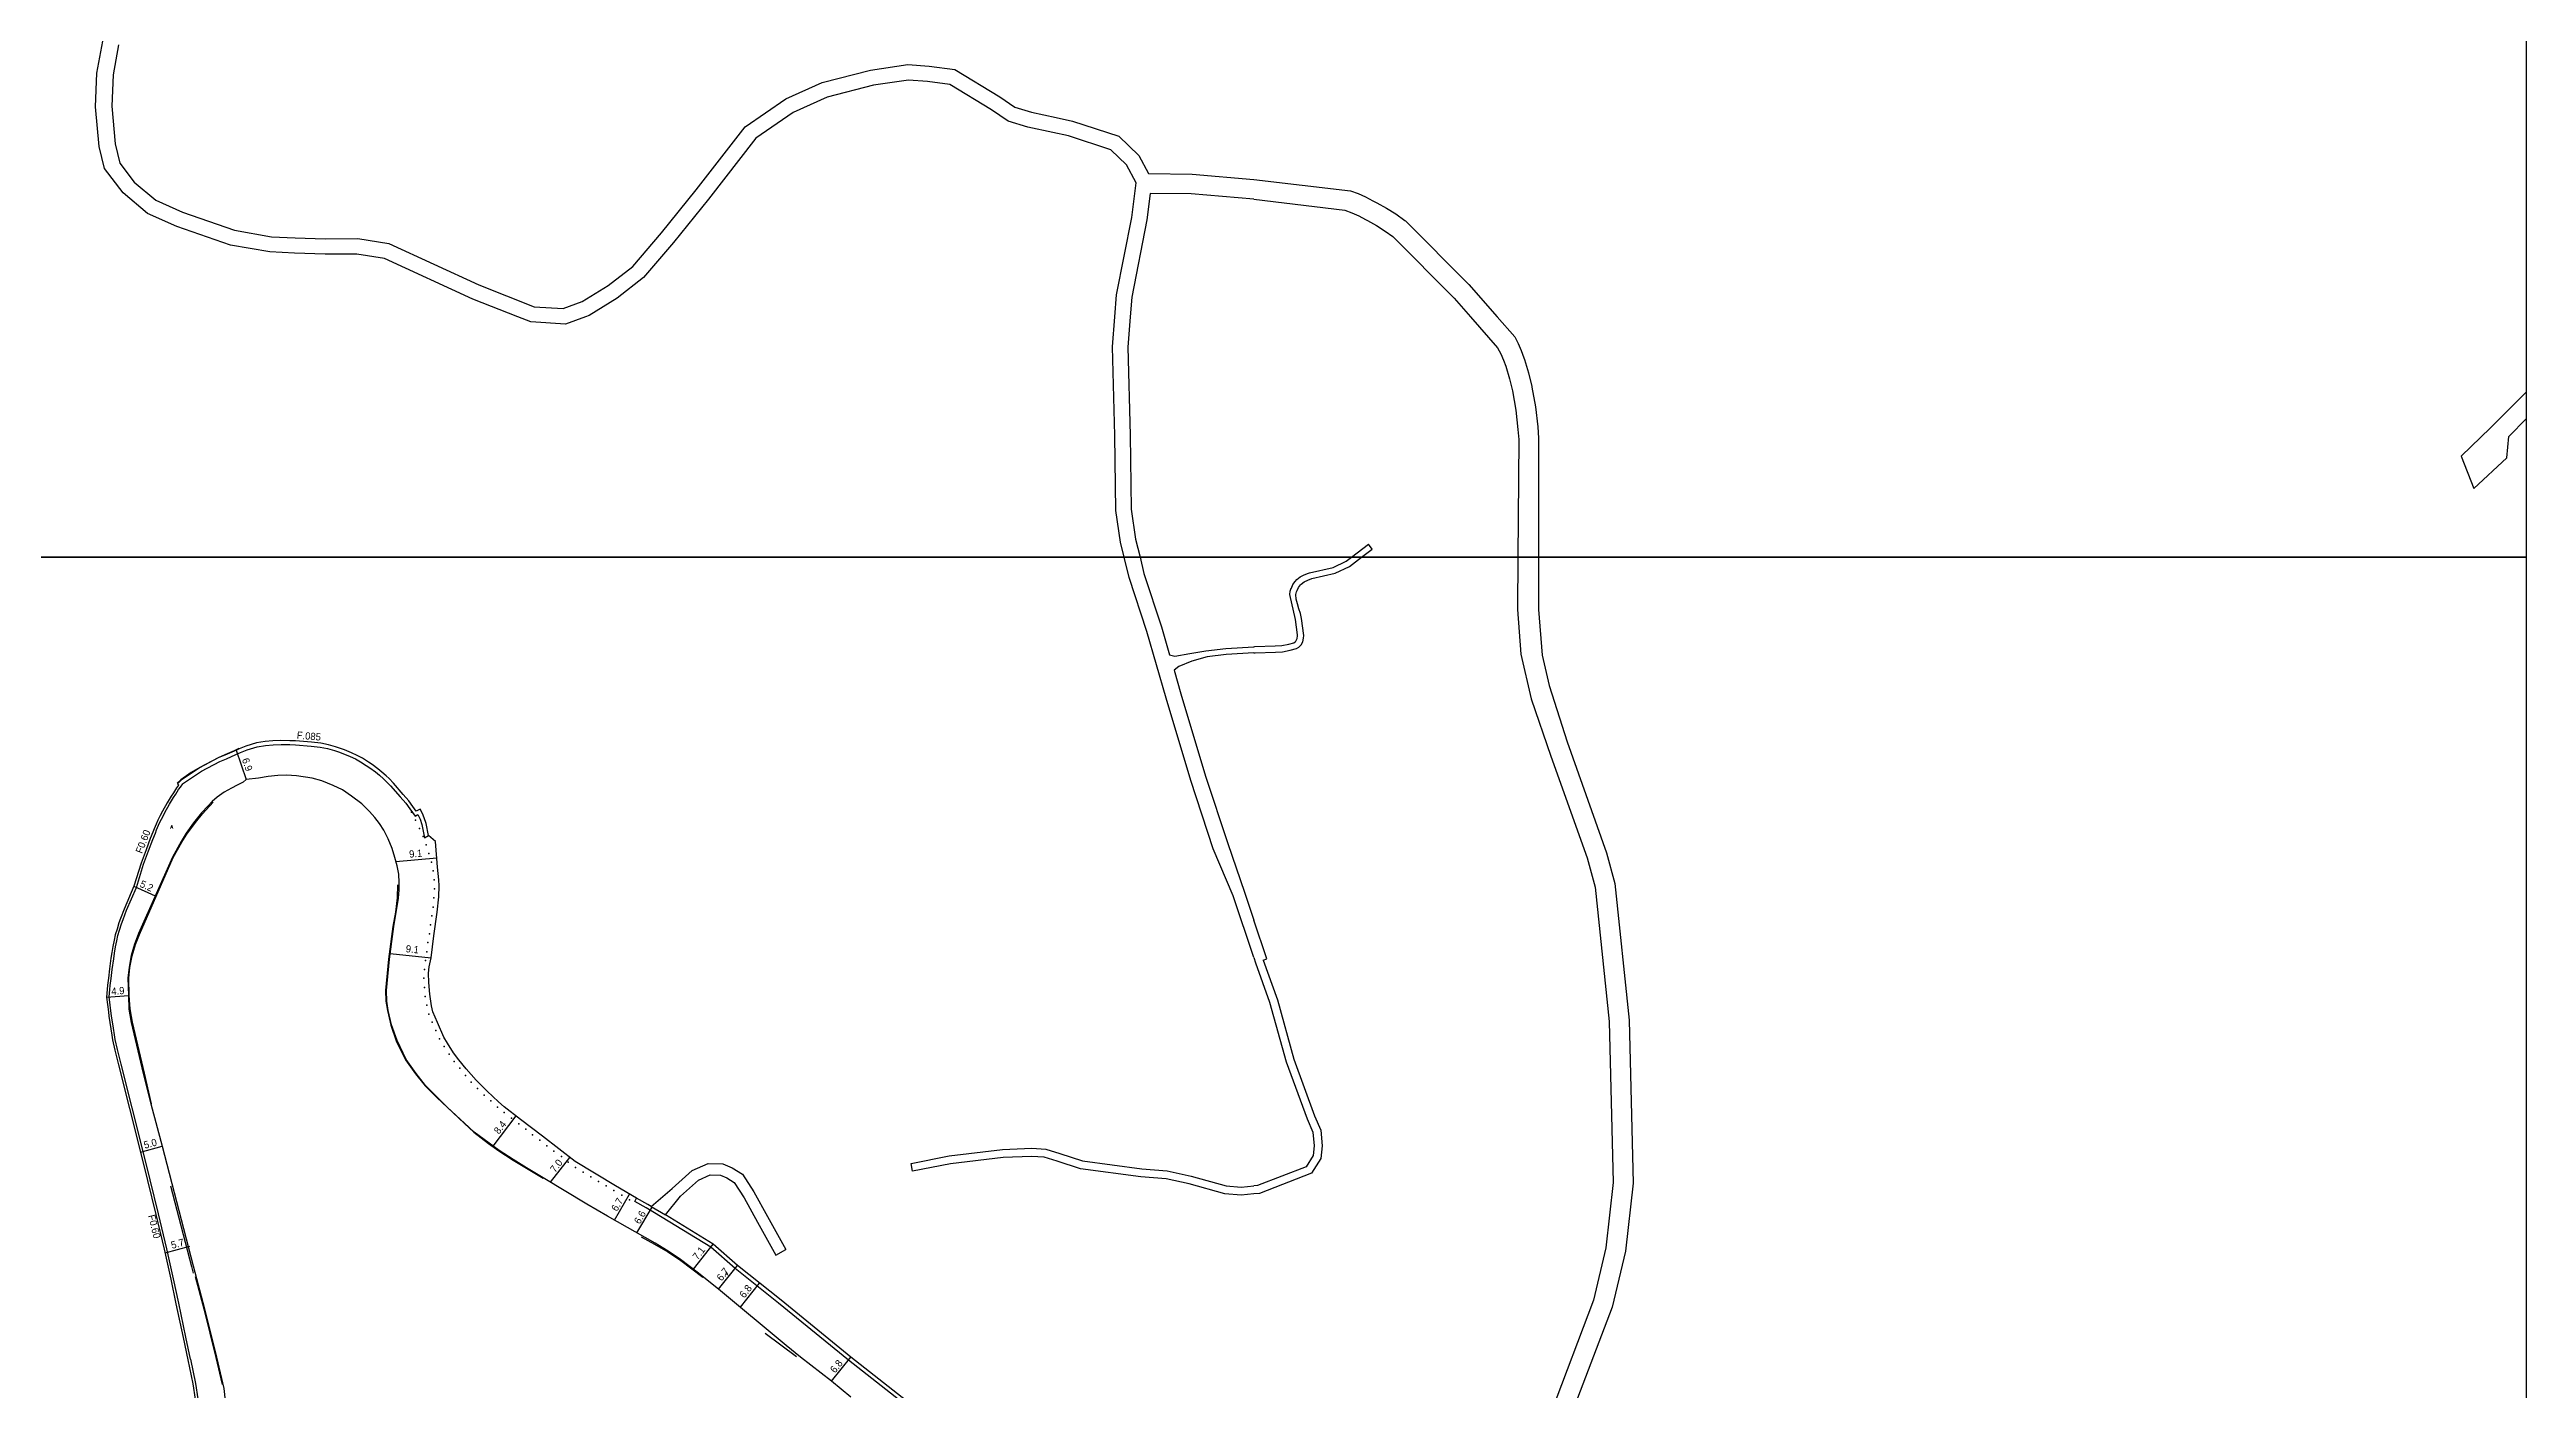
# Model space of a CAD drawing. Header units: metres. Extents: x -27200 to -24000, y -87000 to -85800.
# Drawn here: x -24549 to -24000, y -86585 to -86287 of the extents above; entities that cross this region are included whole.
import ezdxf

# ---------------------------------------------------------------- set-up
doc = ezdxf.new("R2010")
doc.units = ezdxf.units.M
doc.header["$LTSCALE"] = 2.5
for name, color, linetype in [('側溝・桝', 7, 'Continuous'), ('図郭', 7, 'Continuous'), ('幅員', 7, 'Continuous'), ('歩道・分離帯・安全施設', 7, 'Continuous'), ('舗装', 7, 'Continuous'), ('道路', 7, 'Continuous')]:
    doc.layers.add(name, color=color, linetype=linetype)
doc.styles.get("Standard").update_dxf_attribs({"font": ''})
doc.styles.add('YOKO_DECO', font='txt.shx', dxfattribs={"bigfont": 'extfont.shx'})
doc.styles.get('Standard').set_extended_font_data('@MS PGothic')

msp = doc.modelspace()

# ---------------------------------------------------------------- linework, layer by layer
at = {"layer": '側溝・桝'}
for points in [[(-24536.12, -86497.55), (-24535.95, -86495.91), (-24535.87, -86495.02), (-24535.69, -86493.47), (-24535.44, -86491.43), (-24535.11, -86489.07), (-24534.9, -86487.83), (-24534.69, -86486.45), (-24534.43, -86485.11), (-24534.16, -86483.94), (-24533.79, -86482.71), (-24533.35, -86481.32), (-24533.02, -86480.35), (-24532.23, -86478.27), (-24530.08, -86473.26), (-24528.47, -86468.12), (-24527.36, -86465.17), (-24526.41, -86462.63), (-24525.87, -86461.23), (-24525.59, -86460.5), (-24525.15, -86459.47), (-24524.77, -86458.64), (-24524.24, -86457.61), (-24523.76, -86456.65), (-24522.71, -86454.83), (-24521.82, -86453.35), (-24521.34, -86452.59), (-24520.7, -86451.56), (-24520.28, -86451.01), (-24519.76, -86450.32), (-24519.59, -86450.15), (-24515.65, -86447.48), (-24511.55, -86445.32), (-24510.12, -86444.72), (-24508.01, -86443.8), (-24506.96, -86443.32), (-24505.49, -86442.73), (-24503.27, -86442.07), (-24501.42, -86441.76), (-24499.77, -86441.62), (-24498, -86441.56), (-24496.06, -86441.59), (-24494.81, -86441.64), (-24491.3, -86441.9), (-24489.28, -86442.16), (-24487.67, -86442.48), (-24486.16, -86442.89), (-24485.27, -86443.17), (-24484.26, -86443.57), (-24482.69, -86444.22), (-24481.5, -86444.77), (-24480.4, -86445.38), (-24479.09, -86446.19), (-24478.29, -86446.74), (-24477.01, -86447.63), (-24476.18, -86448.33), (-24475.28, -86449.15), (-24474.65, -86449.74), (-24473.71, -86450.72), (-24471.54, -86453.2), (-24470.34, -86454.6), (-24469.46, -86455.81), (-24468.26, -86457.45), (-24467.63, -86457.12), (-24467.15, -86458.13), (-24466.79, -86459.3), (-24466.17, -86462.24), (-24465.27, -86461.72)], [(-24518.07, -86577.9), (-24519.1, -86572.98), (-24520.69, -86565.47), (-24521.85, -86560.05), (-24523.29, -86553.39), (-24525.16, -86545.68), (-24527.03, -86538.11), (-24528.58, -86531.8), (-24533.48, -86512.47), (-24533.84, -86510.96), (-24534.23, -86509.23), (-24534.75, -86506.97), (-24534.93, -86505.96), (-24535.16, -86504.51), (-24535.37, -86503.1), (-24535.57, -86501.78), (-24536.12, -86497.55)], [(-24347.94, -86597.12), (-24372.17, -86578.12), (-24387.64, -86565.49), (-24397.31, -86557.8), (-24402.65, -86553.01), (-24415.16, -86545.42), (-24417.04, -86544.34), (-24419.55, -86542.92), (-24419.13, -86542.19)], [(-24415.89, -86544.03), (-24412.71, -86545.89)], [(-24518.07, -86577.9), (-24516.99, -86583.27), (-24516.45, -86586.67), (-24516.09, -86590.1), (-24515.93, -86592.5), (-24515.96, -86595.21), (-24516.19, -86601.54)]]:
    msp.add_lwpolyline(points, dxfattribs=at)
at = {"layer": '図郭'}
for points in [[(-24800, -86400), (-24000, -86400), (-24000, -85800), (-24800, -85800)], [(-24800, -87000), (-24000, -87000), (-24000, -86400), (-24800, -86400)]]:
    msp.add_lwpolyline(points, close=True, dxfattribs=at)
at = {"layer": '幅員'}
for points in [[(-24507.97, -86442.83), (-24505.75, -86449.36)], [(-24472.5, -86467.49), (-24463.46, -86466.72)], [(-24530.64, -86473.01), (-24525.89, -86475.13)], [(-24473.77, -86487.94), (-24464.72, -86488.87)], [(-24536.73, -86497.6), (-24531.84, -86497.26)], [(-24450.97, -86530.63), (-24445.84, -86523.95)], [(-24529.17, -86531.96), (-24524.34, -86530.64)], [(-24438.23, -86538.64), (-24433.95, -86533.13)], [(-24424.06, -86547.06), (-24420.73, -86541.27)], [(-24419.07, -86549.87), (-24415.7, -86544.14)], [(-24523.72, -86554.31), (-24518.2, -86552.79)], [(-24406.54, -86557.91), (-24402.13, -86552.35)], [(-24400.94, -86562.36), (-24396.78, -86557.14)], [(-24396.11, -86566.37), (-24391.87, -86561.05)], [(-24375.89, -86582.77), (-24371.65, -86577.46)]]:
    msp.add_lwpolyline(points, dxfattribs=at)
at = {"layer": '歩道・分離帯・安全施設'}
for points in [[(-24507.32, -86442.48), (-24508.37, -86442.98), (-24510.46, -86443.88), (-24511.92, -86444.54), (-24516.01, -86446.64), (-24517.96, -86447.74), (-24520.22, -86449.39), (-24521.02, -86450.16)], [(-24526.72, -86521.24), (-24528.25, -86514.48), (-24530.93, -86503.12), (-24531.48, -86500.2), (-24531.69, -86497.25), (-24531.77, -86493.37), (-24531.53, -86491.01), (-24531.02, -86488.4), (-24530.26, -86485.92), (-24529.41, -86483.67), (-24521.88, -86466.64), (-24519.98, -86463.21), (-24518.89, -86461.44), (-24516.99, -86458.84), (-24515.41, -86456.97), (-24513.03, -86454.37)], [(-24472.13, -86472.7), (-24472.25, -86475.6), (-24472.58, -86478.72), (-24473.19, -86481.94), (-24474.16, -86489.19), (-24474.84, -86496.15), (-24474.73, -86498.49), (-24474.38, -86500.57), (-24473.66, -86503.79), (-24472.44, -86507.3), (-24470.4, -86511.48), (-24468.17, -86514.63), (-24466.06, -86517.3), (-24463.45, -86519.83), (-24461.1, -86522.1), (-24457.34, -86525.64), (-24455.2, -86527.57), (-24451.95, -86530.09), (-24449.69, -86531.71), (-24446.54, -86533.72), (-24443.59, -86535.53), (-24439.85, -86537.78)], [(-24522.5, -86539.41), (-24517.88, -86557.3), (-24517.49, -86558.81)], [(-24418.13, -86550.73), (-24415.18, -86552.37), (-24412.24, -86554.11), (-24409.36, -86556.01), (-24407.16, -86557.61), (-24404.47, -86559.67)], [(-24517.02, -86559.53), (-24515.13, -86566.76), (-24512.43, -86577.49), (-24511.04, -86583.52)], [(-24390.59, -86572.09), (-24383.66, -86577.32)]]:
    msp.add_lwpolyline(points, dxfattribs=at)
for p in [(-24469.08, -86456.59, 715.21), (-24468.15, -86458.36, 715.24), (-24467.27, -86460.19, 715.26), (-24466.47, -86461.96, 715.37), (-24465.8, -86463.85, 715.44), (-24465.18, -86465.77, 715.49), (-24464.6, -86467.67, 715.49), (-24464.23, -86469.6, 715.51), (-24464.09, -86475.59, 715.62), (-24464, -86471.61, 715.55), (-24463.98, -86473.61, 715.57), (-24464.83, -86481.59, 715.62), (-24464.56, -86479.58, 715.65), (-24464.26, -86477.61, 715.63), (-24465.4, -86485.46, 715.6), (-24465.1, -86483.55, 715.64), (-24466.19, -86491.43, 715.53), (-24465.97, -86489.45, 715.54), (-24465.69, -86487.53, 715.58), (-24466.32, -86493.42, 715.52), (-24466.17, -86495.44, 715.48), (-24466.01, -86497.43, 715.49), (-24465.69, -86499.4, 715.44), (-24465.23, -86501.35, 715.38), (-24464.5, -86503.18, 715.28), (-24463.65, -86505.03, 715.26), (-24462.85, -86506.85, 715.2), (-24461.85, -86508.56, 715.15), (-24460.74, -86510.22, 715.08), (-24459.6, -86511.85, 715.05), (-24458.35, -86513.38, 714.97), (-24457.07, -86514.94, 714.91), (-24455.8, -86516.44, 714.83), (-24454.42, -86517.87, 714.74), (-24452.94, -86519.3, 714.61), (-24451.5, -86520.62, 714.48), (-24449.97, -86521.97, 714.36), (-24448.51, -86523.21, 714.22), (-24446.9, -86524.46, 714.15), (-24445.29, -86525.67, 714.05), (-24443.73, -86526.9, 713.91), (-24442.19, -86528.11, 713.85), (-24440.58, -86529.31, 713.77), (-24439.01, -86530.54, 713.69), (-24437.46, -86531.73, 713.6), (-24435.81, -86532.94, 713.51), (-24434.29, -86534.16, 713.43), (-24432.71, -86535.37, 713.37), (-24430.99, -86536.41, 713.29), (-24429.3, -86537.43, 713.26), (-24427.55, -86538.46, 713.16), (-24425.88, -86539.45, 713.09), (-24424.15, -86540.46, 713.04), (-24422.42, -86541.54, 712.94), (-24420.71, -86542.55, 712.9)]:
    msp.add_point(p, dxfattribs=at)
at = {"layer": '道路', "flags": 128}
for points in [[(-24445.44, -86346.7), (-24455.43, -86342.77), (-24475.08, -86333.75), (-24481.21, -86332.78), (-24488.22, -86332.82), (-24495.02, -86332.63), (-24500.47, -86332.33), (-24509.17, -86330.82), (-24521.11, -86326.65), (-24527.58, -86323.77), (-24533.04, -86319.23), (-24537.18, -86313.78), (-24538.33, -86308.94), (-24539.15, -86300.11), (-24538.83, -86292.67), (-24537.52, -86285.6)], [(-24534.02, -86286.4), (-24535.25, -86293.07), (-24535.55, -86300.02), (-24534.78, -86308.35), (-24533.75, -86312.67), (-24530.56, -86316.87), (-24525.77, -86320.85), (-24519.85, -86323.48), (-24508.31, -86327.51), (-24500.09, -86328.94), (-24494.88, -86329.23), (-24488.19, -86329.41), (-24480.95, -86329.37), (-24474.08, -86330.46), (-24454.09, -86339.64), (-24441.84, -86344.46), (-24435.4, -86344.89), (-24431.18, -86343.34), (-24425.42, -86339.79), (-24419.96, -86335.52), (-24413.58, -86328.09), (-24405.89, -86318.53), (-24395.08, -86304.59), (-24386.07, -86298.39), (-24377.97, -86294.76), (-24367.29, -86292.02), (-24358.95, -86290.78), (-24354.24, -86291.12), (-24348.53, -86291.87), (-24338.56, -86297.93), (-24335.23, -86300.22), (-24331.52, -86301.34), (-24326.08, -86302.51), (-24322.44, -86303.3), (-24312.17, -86306.66), (-24307.75, -86310.9), (-24305.58, -86314.96), (-24295.93, -86315.07), (-24282.26, -86316.23)], [(-24313.07, -86346.71), (-24312.67, -86341.85), (-24309.32, -86324.68), (-24308.36, -86316.98), (-24310.5, -86312.98), (-24313.97, -86309.66), (-24323.34, -86306.59), (-24326.8, -86305.83), (-24332.37, -86304.64), (-24336.72, -86303.33), (-24340.41, -86300.78), (-24349.69, -86295.15), (-24354.59, -86294.51), (-24358.82, -86294.2), (-24366.61, -86295.36), (-24376.84, -86297.98), (-24384.4, -86301.37), (-24392.71, -86307.1), (-24403.22, -86320.64), (-24410.96, -86330.26), (-24417.59, -86337.99), (-24423.47, -86342.59), (-24429.68, -86346.41), (-24430.47, -86346.7)], [(-24282.26, -86316.23), (-24260.83, -86318.79), (-24259.11, -86319.38), (-24257.45, -86320.13), (-24255.83, -86320.97), (-24254.96, -86321.44), (-24252.83, -86322.62), (-24250.76, -86323.9), (-24248.78, -86325.32), (-24248.62, -86325.45), (-24234.56, -86339.53), (-24228.3, -86346.71)], [(-24282.26, -86320.61), (-24296.14, -86319.43), (-24305.22, -86319.33), (-24305.96, -86325.21), (-24309.3, -86342.32), (-24309.65, -86346.71)], [(-24282.26, -86320.61), (-24262.09, -86323.08), (-24260.5, -86323.63), (-24258.96, -86324.34), (-24257.46, -86325.13), (-24257.06, -86325.34), (-24255.05, -86326.46), (-24253.1, -86327.68), (-24251.4, -86328.92), (-24237.8, -86342.54), (-24234.17, -86346.71)], [(-24430.47, -86346.7), (-24434.91, -86348.34), (-24442.59, -86347.82), (-24445.44, -86346.7)], [(-24310.99, -86400), (-24311.8, -86396.67), (-24312.85, -86389.66), (-24313.05, -86373.05), (-24313.61, -86353.34), (-24313.07, -86346.71)], [(-24309.65, -86346.71), (-24310.2, -86353.43), (-24309.65, -86372.99), (-24309.44, -86389.38), (-24308.46, -86396.01), (-24307.49, -86400)], [(-24234.17, -86346.71), (-24228.17, -86353.58), (-24227.46, -86354.91), (-24226.88, -86356.31), (-24226.39, -86357.66), (-24225.53, -86360.46), (-24224.9, -86363.16), (-24224.17, -86367.4), (-24223.66, -86371.67), (-24223.49, -86373.92), (-24223.68, -86400)], [(-24228.3, -86346.71), (-24224.39, -86351.18), (-24223.59, -86352.66), (-24222.93, -86354.2), (-24222.35, -86355.79), (-24222.21, -86356.19), (-24221.3, -86359.14), (-24220.59, -86362.14), (-24220.56, -86362.29), (-24219.8, -86366.67), (-24219.27, -86371.08), (-24219.08, -86373.59), (-24219.09, -86400)], [(-24014.51, -86377.58), (-24007.98, -86371.35), (-24000, -86363.35)], [(-24011.66, -86384.81), (-24004.39, -86378.01), (-24003.94, -86373.24), (-24000, -86369.29)], [(-24014.51, -86377.58), (-24011.66, -86384.81)], [(-24260.59, -86400), (-24256.83, -86397.15)], [(-24258.35, -86400), (-24256.01, -86398.23)], [(-24256.01, -86398.23), (-24256.83, -86397.15)], [(-24282.26, -86488.83), (-24286.85, -86475.15), (-24291.24, -86464.7), (-24296.22, -86449.57), (-24301.67, -86431.27), (-24305.99, -86416.48), (-24309.88, -86404.54), (-24310.99, -86400)], [(-24307.49, -86400), (-24306.61, -86403.61), (-24302.74, -86415.47), (-24300.93, -86421.65), (-24299.75, -86421.97), (-24296.42, -86421.4), (-24292.89, -86420.76), (-24288.49, -86420.29), (-24282.26, -86419.88)], [(-24282.26, -86421.23), (-24281.92, -86421.21), (-24277.47, -86421.07), (-24275.86, -86420.98), (-24274.21, -86420.65), (-24272.79, -86420.29), (-24272.25, -86419.98), (-24271.8, -86419.56), (-24271.73, -86419.46), (-24271.4, -86418.77), (-24271.22, -86418), (-24271.15, -86417.37), (-24271.65, -86413.59), (-24271.91, -86412.51), (-24272.25, -86411.44), (-24272.57, -86410.37), (-24272.82, -86409.3), (-24272.9, -86408.32), (-24272.79, -86407.74), (-24272.67, -86407.41), (-24272.34, -86406.75), (-24271.92, -86406.15), (-24271.78, -86406.01), (-24271.06, -86405.49), (-24270.25, -86405.1), (-24269.4, -86404.77), (-24264.17, -86403.57), (-24261.06, -86402.05), (-24258.35, -86400)], [(-24282.26, -86419.88), (-24281.99, -86419.86), (-24277.53, -86419.71), (-24276.02, -86419.63), (-24274.5, -86419.33), (-24273.4, -86419.05), (-24273.05, -86418.82), (-24272.92, -86418.67), (-24272.66, -86418.09), (-24272.55, -86417.46), (-24272.53, -86417.27), (-24272.98, -86413.83), (-24274.29, -86408.3), (-24274.18, -86407.58), (-24273.93, -86406.88), (-24273.92, -86406.87), (-24273.56, -86406.1), (-24273.1, -86405.38), (-24272.73, -86404.98), (-24271.94, -86404.4), (-24271.06, -86403.96), (-24270.14, -86403.59), (-24269.87, -86403.49), (-24264.62, -86402.29), (-24261.77, -86400.89), (-24260.59, -86400)], [(-24223.68, -86400), (-24223.76, -86411.61), (-24223.03, -86421.53), (-24220.77, -86431.47), (-24216.35, -86444.18), (-24208.32, -86466.72), (-24206.57, -86473.22), (-24203.42, -86502.98), (-24202.55, -86538.67), (-24204.15, -86553.18), (-24206.93, -86564.79)], [(-24219.09, -86400), (-24219.1, -86411.6), (-24218.27, -86421.77), (-24216.71, -86428.46), (-24212.74, -86440.99), (-24204.05, -86465.57), (-24202.21, -86472.41), (-24199, -86502.69), (-24198.12, -86538.86), (-24199.78, -86553.95), (-24202.81, -86566.34)], [(-24282.26, -86421.23), (-24288.37, -86421.64), (-24292.62, -86422.1), (-24296, -86423.1), (-24298.87, -86424.26), (-24299.94, -86425.05), (-24298.41, -86430.31), (-24292.98, -86448.55), (-24288.04, -86463.53), (-24284.35, -86474.31), (-24282.26, -86480.54)], [(-24279.38, -86489.12), (-24282.26, -86480.54)], [(-24282.26, -86488.83), (-24281.87, -86489.99), (-24278.74, -86498.73), (-24275.1, -86511.92), (-24270.43, -86524.59), (-24269.13, -86527.57), (-24268.87, -86530.54), (-24269.12, -86532.74), (-24270.67, -86535.21), (-24281.44, -86539.34), (-24282.27, -86539.43)], [(-24280.18, -86489.38), (-24277.03, -86498.18), (-24273.39, -86511.37), (-24268.76, -86523.92), (-24267.37, -86527.12), (-24267.06, -86530.57), (-24267.38, -86533.35), (-24269.46, -86536.67), (-24281.02, -86541.11), (-24282.27, -86541.23)], [(-24280.18, -86489.38), (-24279.38, -86489.12)], [(-24358.27, -86534.46), (-24349.78, -86532.79), (-24338, -86531.4), (-24331.51, -86531.11), (-24328.41, -86531.29), (-24325.3, -86532.29), (-24320.27, -86533.93), (-24307.12, -86535.64), (-24301.45, -86536.09), (-24296.15, -86537.27), (-24288.38, -86539.45), (-24285.09, -86539.71), (-24282.27, -86539.43)], [(-24357.93, -86536.22), (-24358.27, -86534.46)], [(-24282.27, -86541.23), (-24285.07, -86541.52), (-24288.7, -86541.23), (-24296.59, -86539.01), (-24301.72, -86537.87), (-24307.3, -86537.43), (-24320.67, -86535.69), (-24325.85, -86534), (-24328.74, -86533.07), (-24331.53, -86532.91), (-24337.85, -86533.19), (-24349.5, -86534.57), (-24357.93, -86536.22)], [(-24388.22, -86554.8), (-24386.01, -86553.57)], [(-24206.93, -86564.79), (-24216.31, -86589.64), (-24224.76, -86611.22), (-24227.23, -86620.1), (-24230.9, -86634.98), (-24232.96, -86646.7)], [(-24202.81, -86566.34), (-24212.2, -86591.21), (-24220.58, -86612.61), (-24222.97, -86621.21), (-24226.59, -86635.89), (-24228.49, -86646.7)]]:
    msp.add_lwpolyline(points, dxfattribs=at)
at = {"layer": '道路'}
for points in [[(-24415.89, -86544.03), (-24416.63, -86543.61), (-24419.13, -86542.19), (-24423.84, -86539.48), (-24432.77, -86534.05), (-24440.02, -86528.41), (-24444.85, -86524.7), (-24448.51, -86521.9), (-24449.74, -86520.81), (-24452.3, -86518.47), (-24454.75, -86516.02), (-24456.97, -86513.48), (-24458.53, -86511.53), (-24459.73, -86509.97), (-24461.08, -86507.84), (-24461.87, -86506.46), (-24463.32, -86503.23), (-24464.3, -86500.83), (-24464.6, -86499.52), (-24465, -86496.91), (-24465.21, -86494.34), (-24465.26, -86492.31), (-24465.12, -86490.9), (-24464.72, -86488.87), (-24464.14, -86484.01), (-24463.33, -86478.76), (-24462.98, -86475.38), (-24462.89, -86472.92), (-24462.98, -86471.61), (-24463.28, -86468.76), (-24463.77, -86463.09), (-24465.27, -86461.72), (-24465.83, -86459.05), (-24466.22, -86457.8), (-24466.6, -86456.87), (-24467.13, -86455.87), (-24468, -86456.33), (-24468.76, -86455.3), (-24469.66, -86454.06), (-24470.89, -86452.63), (-24473.07, -86450.14), (-24474.04, -86449.12), (-24474.69, -86448.51), (-24475.61, -86447.68), (-24476.49, -86446.94), (-24477.8, -86446.03), (-24478.61, -86445.47), (-24479.96, -86444.63), (-24481.11, -86444), (-24482.34, -86443.42), (-24483.94, -86442.76), (-24484.99, -86442.35), (-24485.92, -86442.06), (-24487.47, -86441.64), (-24489.14, -86441.3), (-24491.21, -86441.04), (-24494.76, -86440.78), (-24496.03, -86440.73), (-24498.01, -86440.69), (-24499.82, -86440.75), (-24501.53, -86440.9), (-24503.46, -86441.23), (-24505.77, -86441.91), (-24507.31, -86442.53), (-24508.37, -86443.01), (-24510.46, -86443.93), (-24511.92, -86444.54), (-24516.09, -86446.74), (-24520.14, -86449.48), (-24520.93, -86450.26), (-24520.69, -86450.55), (-24520.74, -86450.61), (-24521.2, -86451.21), (-24521.86, -86452.26), (-24522.34, -86453.03), (-24523.23, -86454.52), (-24524.3, -86456.35), (-24524.79, -86457.34), (-24525.32, -86458.37), (-24525.71, -86459.22), (-24526.16, -86460.27), (-24526.44, -86461.02), (-24526.98, -86462.42), (-24527.94, -86464.96), (-24529.04, -86467.91), (-24530.64, -86473.01), (-24532.8, -86478.05), (-24533.59, -86480.14), (-24533.93, -86481.13), (-24534.37, -86482.53), (-24534.75, -86483.78), (-24535.03, -86484.99), (-24535.29, -86486.35), (-24535.5, -86487.73), (-24535.71, -86488.98), (-24536.05, -86491.35), (-24536.29, -86493.4), (-24536.47, -86494.95), (-24536.56, -86495.87), (-24536.73, -86497.6)], [(-24371.6, -86586.29), (-24375.89, -86582.77), (-24382.81, -86577.48), (-24385.93, -86574.82), (-24400.94, -86562.36), (-24405.67, -86558.57), (-24409.38, -86555.76), (-24412.11, -86553.9), (-24415, -86552.15), (-24425.62, -86546.18), (-24430.14, -86543.48), (-24439.82, -86537.69), (-24443.52, -86535.43), (-24446.48, -86533.6), (-24449.61, -86531.61), (-24451.87, -86529.98), (-24455.14, -86527.51), (-24457.29, -86525.58), (-24461.04, -86522.05), (-24463.38, -86519.76), (-24465.95, -86517.21), (-24468.04, -86514.53), (-24470.25, -86511.39), (-24472.26, -86507.21), (-24473.49, -86503.75), (-24474.2, -86500.54), (-24474.52, -86498.47), (-24474.63, -86496.13), (-24473.94, -86489.21), (-24472.98, -86481.95), (-24471.96, -86475.61), (-24471.82, -86473.82), (-24471.8, -86472.17), (-24471.9, -86470.31), (-24472.25, -86468.47), (-24472.73, -86466.6), (-24473.35, -86464.62), (-24474.24, -86462.46), (-24475.22, -86460.55), (-24476.14, -86459.11), (-24477.18, -86457.74), (-24478.4, -86456.4), (-24480.09, -86454.75), (-24482.33, -86452.99), (-24484.34, -86451.61), (-24486.42, -86450.62), (-24488.92, -86449.62), (-24491.07, -86449.06), (-24494.56, -86448.53), (-24496.75, -86448.39), (-24498.71, -86448.46), (-24500.87, -86448.64), (-24502.96, -86449.03), (-24505.75, -86449.36), (-24506.38, -86449.95), (-24507.73, -86450.58), (-24509.01, -86451.26), (-24510.63, -86452.17), (-24512.13, -86453.22), (-24513.28, -86454.21), (-24514.26, -86455.22), (-24515.6, -86456.73), (-24517.44, -86458.95), (-24519.05, -86461.25), (-24520.17, -86463.1), (-24522.06, -86466.54), (-24529.62, -86483.51), (-24530.52, -86485.87), (-24531.22, -86488.33), (-24531.7, -86490.97), (-24531.99, -86493.38), (-24531.84, -86497.26), (-24531.73, -86500.26), (-24531.22, -86503.22), (-24528.55, -86514.52), (-24526.86, -86521.25), (-24524.34, -86530.64)], [(-24536.73, -86497.6), (-24536.28, -86500.85), (-24536.18, -86501.85), (-24535.98, -86503.19), (-24535.76, -86504.61), (-24535.54, -86506.06), (-24535.35, -86507.09), (-24534.83, -86509.36), (-24534.44, -86511.1), (-24534.07, -86512.62), (-24529.17, -86531.96), (-24527.62, -86538.26), (-24525.75, -86545.83), (-24523.88, -86553.52), (-24522.44, -86560.18), (-24521.29, -86565.6), (-24519.7, -86573.11), (-24518.67, -86578.02)], [(-24524.34, -86530.64), (-24517.49, -86557.2), (-24515, -86566.73), (-24512.3, -86577.46), (-24510.71, -86584.38), (-24510.02, -86590.52), (-24509.95, -86596.68), (-24510.27, -86600.47), (-24510.71, -86604.22), (-24511.41, -86609.12), (-24512.23, -86613.8), (-24514.03, -86624.53)], [(-24415.89, -86544.03), (-24411.22, -86540.03), (-24406.83, -86536.06), (-24403.29, -86534.49), (-24400, -86534.58), (-24397.94, -86535.42), (-24395.67, -86536.87), (-24393.11, -86540.76), (-24390.09, -86546.26), (-24386.01, -86553.57)], [(-24412.71, -86545.89), (-24409.37, -86541.77), (-24405.44, -86538.21), (-24402.79, -86537.04), (-24400.53, -86537.1), (-24399.11, -86537.68), (-24397.49, -86538.71), (-24395.29, -86542.07), (-24392.31, -86547.5), (-24388.22, -86554.8)], [(-24347.42, -86596.45), (-24371.65, -86577.46), (-24387.11, -86564.83), (-24396.78, -86557.14), (-24402.13, -86552.35), (-24412.71, -86545.89)], [(-24518.67, -86578.02), (-24517.59, -86583.38), (-24517.06, -86586.75), (-24516.7, -86590.15), (-24516.55, -86592.52), (-24516.57, -86595.2), (-24516.8, -86601.49)]]:
    msp.add_lwpolyline(points, dxfattribs=at)

# ---------------------------------------------------------------- texts
at = {"layer": '側溝・桝'}
for s, rotation, p in [('F.085', 355, (-24494.55, -86440.25)), ('F0.60', 69, (-24528.82, -86465.87)), ('F0.60', 284, (-24527.51, -86546.06))]:
    msp.add_text(s, height=1.6, rotation=rotation, dxfattribs=at).set_placement(p)
at = {"layer": '幅員'}
for s, rotation, p in [('6.9', 289, (-24506.7, -86444.89)), ('9.1', 5, (-24469.51, -86466.68)), ('5.2', 336, (-24529.45, -86473.07)), ('9.1', 354, (-24470.39, -86487.62)), ('4.9', 4, (-24535.58, -86497.11)), ('8.4', 52, (-24449.68, -86528.12)), ('5.0', 15, (-24528.19, -86531.23)), ('7.0', 52, (-24437.21, -86536.64)), ('6.7', 60, (-24423.48, -86545.25)), ('6.6', 60, (-24418.43, -86548.08)), ('5.7', 15, (-24522.15, -86553.43)), ('7.1', 52, (-24405.6, -86556.01)), ('6.7', 52, (-24400.27, -86560.7)), ('6.8', 52, (-24395.23, -86564.47)), ('6.8', 51, (-24375.13, -86581.1))]:
    msp.add_text(s, height=1.6, rotation=rotation, dxfattribs=at).set_placement(p)
at = {"layer": '舗装', "style": 'YOKO_DECO'}
for p in [(-24522.53, -86460.17, 714.99), (-24399.46, -86559.26, 711.87)]:
    msp.add_text('A', height=0.75, dxfattribs=at).set_placement(p)

doc.saveas('drawing.dxf')
